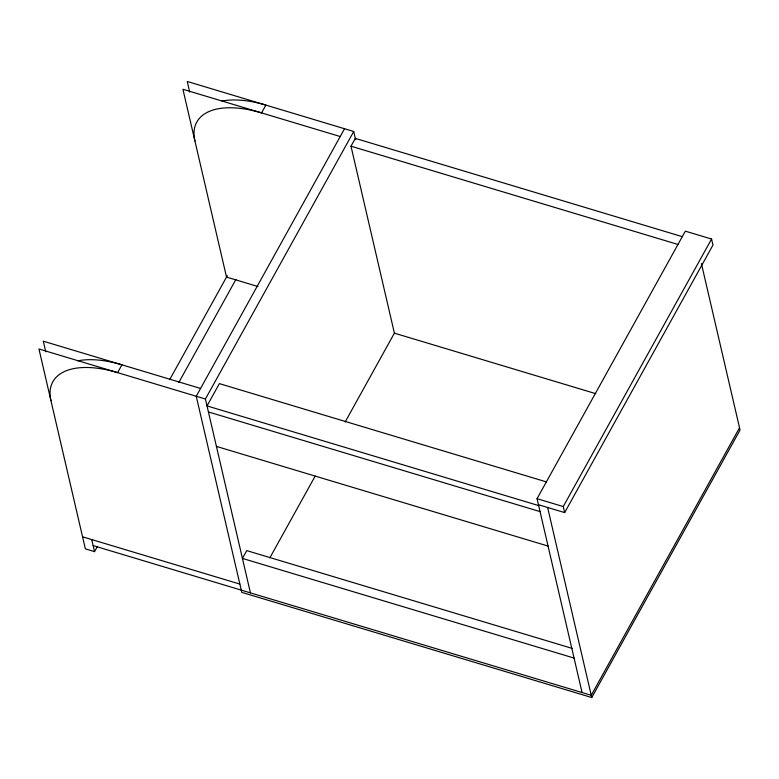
<?xml version="1.0" encoding="UTF-8"?>
<svg xmlns="http://www.w3.org/2000/svg" width="779" height="779" viewBox="0 0 779 779"><rect width="100%" height="100%" fill="white"/><g stroke="black" fill="none" stroke-linecap="round" stroke-linejoin="round"><path stroke-width="1.17" d="M169.656 379.694L227.322 275.659M178.829 382.45L235.91 279.476M250.429 592.868L205.422 399.023L38.95 348.992L85.359 548.874L94.541 551.629L97.482 546.322M344.532 128.739L196.25 396.258L241.782 592.352L591.758 697.536L740.05 430.008L701.402 263.575M205.422 399.023L353.715 131.495L187.242 81.464L189.706 92.097M595.701 393.648L394.398 333.149L350.988 146.189L355.312 138.389L682.287 236.66M269.855 557.842L315.164 476.096M345.175 421.955L394.602 332.779M582.069 692.531L537.052 498.687L685.345 231.159L711.558 239.036L712.96 245.073L564.668 512.592L538.455 504.714M564.668 512.592L563.266 506.564L711.558 239.036M739.534 427.768L591.242 695.296L93.139 545.602M340.209 136.539L182.919 89.273L226.523 277.09L257.985 286.545M350.988 146.189L677.964 244.46M546.352 481.88L219.376 383.619L207.019 405.908L538.649 505.581M200.573 388.458L43.273 341.183L45.747 351.816M537.052 498.687L563.266 506.564M208.421 411.945L540.051 511.608M216.426 446.406L548.056 546.069M572.565 648.518L246.758 550.607L242.435 558.407L574.065 658.07M82.564 536.809L239.854 584.084M547.627 507.47L591.758 697.536M353.715 131.495L355.633 139.772M91.737 539.565L94.541 551.629M221.957 101.085A87.774 43.088 29 0 1 265.892 105.107L261.559 112.906A87.774 43.088 29 0 0 194.916 140.96M50.956 400.679A87.774 43.088 29 0 1 117.6 372.625L121.923 364.825A87.774 43.088 29 0 0 77.988 360.804"/></g></svg>
